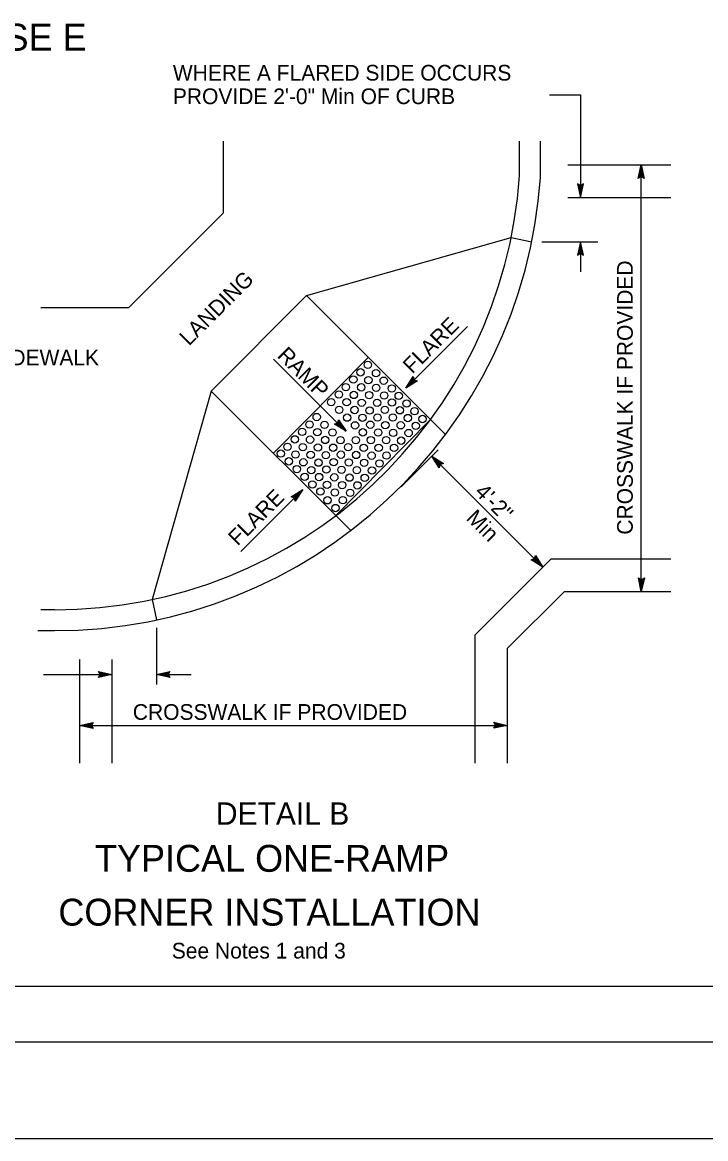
# Model space of a CAD drawing. Extents: x -893 to 867, y -474 to 712.
# Drawn here: x -377.3 to -72.8, y -474 to 23.6 of the extents above; entities that cross this region are included whole.
import ezdxf

# ---------------------------------------------------------------- set-up
doc = ezdxf.new("R2010")
doc.units = 0
for name, color, linetype in [('10 Sheet Format', 7, 'Continuous'), ('56 Stage 3 Anno', 7, 'Continuous'), ('57 Undefined', 7, 'Continuous'), ('60 Nongeo Data', 7, 'Continuous')]:
    doc.layers.add(name, color=color, linetype=linetype)

msp = doc.modelspace()

# ---------------------------------------------------------------- linework, layer by layer
at = {"layer": '10 Sheet Format'}
msp.add_line((-813.45, -406.04), (811.55, -406.04), dxfattribs=at)
for points in [[(-893.45, -474.04), (866.55, -474.04), (866.55, 711.96), (-893.45, 711.96)], [(-863.43, 668.96), (836.57, 668.96), (836.57, -431.04), (-863.43, -431.04)], [(-863.43, 668.96), (836.57, 668.96), (836.57, -431.04), (-863.43, -431.04)]]:
    msp.add_lwpolyline(points, close=True, dxfattribs=at)
at = {"layer": '56 Stage 3 Anno'}
for p, q in [((-142.31, -8.78), (-128.5, -8.78)), ((-128.5, -8.78), (-128.5, -54.45)), ((-102.79, -46.01), (-101.45, -40.01)), ((-102.43, -45.79), (-101.45, -41.39)), ((-102.07, -45.56), (-101.45, -42.77)), ((-101.73, -45.38), (-101.45, -44.15)), ((-101.45, -40.01), (-101.45, -40.01)), ((-101.45, -40.01), (-100.12, -46.01)), ((-101.45, -230.06), (-101.45, -40.01)), ((-101.45, -42.77), (-100.82, -45.6)), ((-101.45, -44.15), (-101.18, -45.36)), ((-101.44, -41.4), (-100.48, -45.77)), ((-128.5, -49.25), (-129.84, -48.45)), ((-129.84, -48.45), (-129.84, -48.45)), ((-129.84, -48.45), (-128.5, -54.45)), ((-129.49, -48.67), (-128.5, -53.07)), ((-129.13, -48.9), (-128.5, -51.69)), ((-128.78, -49.08), (-128.51, -50.31)), ((-128.51, -50.31), (-128.24, -49.1)), ((-128.5, -54.45), (-127.17, -48.45)), ((-127.17, -48.45), (-128.5, -49.25)), ((-128.5, -53.06), (-127.53, -48.69)), ((-128.5, -51.69), (-127.88, -48.86)), ((-127.17, -48.45), (-127.17, -48.45)), ((-101.45, -45.21), (-102.79, -46.01)), ((-102.79, -46.01), (-102.79, -46.01)), ((-100.12, -46.01), (-101.45, -45.21)), ((-100.12, -46.01), (-100.12, -46.01)), ((-128.5, -54.45), (-128.5, -54.45)), ((-145.86, -74.27), (-120.76, -74.27)), ((-128.5, -74.27), (-129.83, -80.27)), ((-128.5, -74.27), (-128.5, -87.61)), ((-127.16, -80.27), (-128.5, -74.27)), ((-128.5, -74.27), (-128.5, -74.27)), ((-129.83, -80.27), (-128.5, -79.47)), ((-128.51, -75.67), (-129.47, -80.04)), ((-128.5, -77.04), (-129.13, -79.86)), ((-128.5, -78.42), (-128.77, -79.63)), ((-127.52, -80.06), (-128.5, -75.65)), ((-127.88, -79.82), (-128.5, -77.04)), ((-128.22, -79.65), (-128.5, -78.42)), ((-128.5, -79.47), (-127.16, -80.27)), ((-129.83, -80.27), (-129.83, -80.27)), ((-127.16, -80.27), (-127.16, -80.27)), ((-178.93, -112.06), (-206.41, -139.54)), ((-265.39, -126.49), (-233.13, -158.75)), ((-206.41, -139.54), (-203.1, -134.36)), ((-203.1, -134.36), (-203.1, -134.36)), ((-203.1, -134.36), (-202.73, -135.87)), ((-201.22, -136.25), (-206.41, -139.54)), ((-201.62, -136.15), (-205.43, -138.57)), ((-205.42, -138.56), (-203.02, -134.78)), ((-204.45, -137.59), (-202.9, -135.15)), ((-202.04, -136.06), (-204.45, -137.59)), ((-203.47, -136.62), (-202.81, -135.57)), ((-202.41, -135.94), (-203.47, -136.62)), ((-202.73, -135.87), (-201.22, -136.25)), ((-201.22, -136.25), (-201.22, -136.25)), ((-206.41, -139.54), (-206.41, -139.54)), ((-236.42, -153.64), (-236.42, -153.64)), ((-238.23, -155.55), (-238.23, -155.55)), ((-233.05, -158.66), (-233.05, -158.66)), ((-208.54, -183.49), (-192.05, -167)), ((-194.86, -169.81), (-145.37, -219.29)), ((-191.56, -175), (-194.86, -169.81)), ((-194.86, -169.81), (-194.86, -169.81)), ((-194.86, -169.81), (-189.68, -173.11)), ((-191.47, -174.59), (-193.88, -170.78)), ((-193.87, -170.79), (-190.1, -173.2)), ((-191.38, -174.17), (-192.91, -171.76)), ((-192.91, -171.76), (-190.47, -173.32)), ((-191.26, -173.8), (-191.93, -172.74)), ((-191.93, -172.74), (-190.89, -173.4)), ((-191.18, -173.48), (-191.56, -175)), ((-189.68, -173.11), (-191.18, -173.48)), ((-189.68, -173.11), (-189.68, -173.11)), ((-191.56, -175), (-191.56, -175)), ((-252.35, -184.69), (-279.89, -212.24)), ((-257.54, -187.99), (-252.35, -184.69)), ((-256.03, -188.37), (-257.54, -187.99)), ((-257.54, -187.99), (-257.54, -187.99)), ((-257.14, -188.09), (-253.33, -185.67)), ((-256.72, -188.17), (-254.31, -186.64)), ((-256.35, -188.3), (-255.28, -187.62)), ((-255.65, -189.88), (-256.03, -188.37)), ((-255.28, -187.62), (-255.95, -188.66)), ((-254.31, -186.64), (-255.86, -189.08)), ((-253.33, -185.68), (-255.74, -189.45)), ((-252.35, -184.69), (-255.65, -189.88)), ((-252.35, -184.69), (-252.35, -184.69)), ((-255.65, -189.88), (-255.65, -189.88)), ((-150.56, -215.99), (-149.05, -215.62)), ((-145.37, -219.29), (-150.56, -215.99)), ((-150.56, -215.99), (-150.56, -215.99)), ((-146.36, -218.31), (-150.14, -215.9)), ((-147.32, -217.34), (-149.77, -215.78)), ((-148.3, -216.36), (-149.34, -215.69)), ((-149.05, -215.62), (-148.67, -214.1)), ((-148.98, -215.3), (-148.3, -216.36)), ((-148.86, -214.93), (-147.32, -217.34)), ((-148.77, -214.51), (-146.35, -218.32)), ((-148.67, -214.1), (-148.67, -214.1)), ((-148.67, -214.1), (-145.37, -219.29)), ((-145.37, -219.29), (-145.37, -219.29)), ((-101.45, -230.06), (-102.78, -224.06)), ((-102.78, -224.06), (-102.78, -224.06)), ((-102.78, -224.06), (-101.45, -224.86)), ((-101.45, -228.67), (-102.42, -224.3)), ((-101.45, -227.3), (-102.07, -224.47)), ((-101.44, -225.92), (-101.71, -224.71)), ((-101.45, -224.86), (-100.11, -224.06)), ((-100.11, -224.06), (-101.45, -230.06)), ((-100.46, -224.28), (-101.45, -228.68)), ((-100.82, -224.51), (-101.45, -227.3)), ((-101.17, -224.69), (-101.44, -225.92)), ((-100.11, -224.06), (-100.11, -224.06)), ((-101.45, -230.06), (-101.45, -230.06)), ((-317.52, -246.36), (-317.52, -271.66)), ((-367.94, -267.11), (-337.35, -267.11)), ((-342.55, -267.11), (-343.35, -265.77)), ((-343.35, -265.77), (-343.35, -265.77)), ((-343.35, -265.77), (-337.35, -267.11)), ((-337.35, -267.11), (-343.35, -268.44)), ((-343.35, -268.44), (-342.55, -267.11)), ((-343.35, -268.44), (-343.35, -268.44)), ((-343.13, -266.13), (-338.73, -267.11)), ((-338.74, -267.12), (-343.11, -268.08)), ((-340.11, -267.11), (-342.93, -267.74)), ((-342.89, -266.49), (-340.11, -267.11)), ((-342.72, -266.83), (-341.49, -267.11)), ((-341.49, -267.11), (-342.7, -267.38)), ((-337.35, -267.11), (-337.35, -267.11)), ((-317.52, -267.11), (-311.52, -265.78)), ((-317.52, -267.11), (-302.11, -267.11)), ((-311.52, -268.45), (-317.52, -267.11)), ((-317.52, -267.11), (-317.52, -267.11)), ((-311.74, -268.1), (-316.14, -267.11)), ((-316.13, -267.11), (-311.76, -266.14)), ((-314.76, -267.11), (-311.93, -266.49)), ((-311.97, -267.74), (-314.76, -267.11)), ((-313.38, -267.12), (-312.17, -266.85)), ((-312.15, -267.39), (-313.38, -267.12)), ((-311.52, -265.78), (-312.32, -267.11)), ((-312.32, -267.11), (-311.52, -268.45)), ((-311.52, -265.78), (-311.52, -265.78)), ((-311.52, -268.45), (-311.52, -268.45)), ((-351.79, -289.79), (-345.79, -288.46)), ((-345.79, -288.46), (-346.59, -289.79)), ((-345.79, -288.46), (-345.79, -288.46)), ((-166.38, -289.79), (-167.18, -288.45)), ((-167.18, -288.45), (-167.18, -288.45)), ((-167.18, -288.45), (-161.18, -289.79)), ((-351.79, -289.79), (-161.18, -289.79)), ((-345.79, -291.13), (-351.79, -289.79)), ((-351.79, -289.79), (-351.79, -289.79)), ((-346.01, -290.78), (-350.41, -289.79)), ((-350.4, -289.79), (-346.02, -288.82)), ((-349.03, -289.8), (-346.2, -289.17)), ((-346.24, -290.42), (-349.03, -289.8)), ((-347.65, -289.8), (-346.44, -289.53)), ((-346.42, -290.07), (-347.65, -289.8)), ((-346.59, -289.79), (-345.79, -291.13)), ((-345.79, -291.13), (-345.79, -291.13)), ((-161.18, -289.79), (-167.18, -291.12)), ((-167.18, -291.12), (-166.38, -289.79)), ((-167.18, -291.12), (-167.18, -291.12)), ((-166.96, -288.81), (-162.56, -289.79)), ((-162.57, -289.8), (-166.95, -290.76)), ((-163.94, -289.79), (-166.77, -290.42)), ((-166.73, -289.17), (-163.94, -289.79)), ((-166.55, -289.52), (-165.33, -289.79)), ((-165.33, -289.79), (-166.53, -290.06)), ((-161.18, -289.79), (-161.18, -289.79))]:
    msp.add_line(p, q, dxfattribs=at)
msp.add_lwpolyline([(-236.42, -153.64), (-233.05, -158.66), (-238.23, -155.55), (-237.84, -155.44), (-234.05, -157.72), (-236.51, -154.04), (-236.6, -154.43), (-235.02, -156.79), (-237.45, -155.33), (-237.05, -155.22), (-236, -155.85), (-236.69, -154.83), (-236.76, -155.14), (-238.23, -155.55), (-236.76, -155.14)], close=True, dxfattribs=at)
at = {"layer": '60 Nongeo Data'}
for p, q in [((-287.66, -61.33), (-287.66, -29.42)), ((-155.7, -44.82), (-155.7, -29.42)), ((-146.42, -45.58), (-146.42, -29.42)), ((-134.17, -40.01), (-88.25, -40.01)), ((-134.17, -54.45), (-88.25, -54.45)), ((-287.66, -61.33), (-330.03, -103.7)), ((-250.6, -98.2), (-159.45, -72.4)), ((-159.45, -72.4), (-150.32, -74.27)), ((-293.16, -140.76), (-250.6, -98.2)), ((-250.6, -98.2), (-188.71, -160.09)), ((-330.03, -103.7), (-368.99, -103.7)), ((-265.39, -168.53), (-223.11, -125.69)), ((-293.16, -140.76), (-319.47, -233.71)), ((-293.16, -140.76), (-230.97, -202.95)), ((-237.64, -196.29), (-195.35, -153.45)), ((-175.63, -249.55), (-141.7, -215.62)), ((-141.7, -215.62), (-88.25, -215.62)), ((-319.47, -233.71), (-317.52, -242.82)), ((-161.18, -255.53), (-135.71, -230.06)), ((-135.71, -230.06), (-88.25, -230.06)), ((-363.02, -238.27), (-368.99, -238.27)), ((-363.02, -247.59), (-370.36, -247.59)), ((-175.63, -249.55), (-175.63, -306.61)), ((-161.18, -255.53), (-161.18, -306.61)), ((-351.79, -260.46), (-351.79, -306.61)), ((-337.35, -260.46), (-337.35, -306.61))]:
    msp.add_line(p, q, dxfattribs=at)
for centre in [(-223.32, -129.12), (-229.8, -135.67), (-226.63, -132.43), (-223.1, -135.88), (-219.68, -132.77), (-233.13, -139.07), (-226.27, -139.12), (-219.58, -139.34), (-216.27, -136.16), (-212.63, -139.6), (-239.63, -145.72), (-236.3, -142.31), (-232.77, -145.77), (-229.6, -142.53), (-222.74, -142.58), (-216.05, -142.79), (-212.57, -145.9), (-209.57, -142.88), (-236.1, -149.17), (-229.24, -149.22), (-226.07, -145.98), (-222.54, -149.43), (-219.22, -146.03), (-215.74, -149.14), (-209.05, -149.35), (-206.04, -146.33), (-202.51, -149.78), (-249.37, -155.68), (-246.12, -152.36), (-242.6, -155.81), (-232.57, -152.62), (-225.71, -152.67), (-222.24, -155.78), (-219.07, -152.54), (-212.21, -152.59), (-205.52, -152.8), (-198.99, -153.24), (-252.62, -159), (-245.84, -159.13), (-239.07, -159.26), (-229.04, -156.07), (-225.57, -159.18), (-218.71, -159.23), (-215.54, -155.99), (-212.02, -159.44), (-208.69, -156.04), (-205.16, -159.49), (-201.99, -156.25), (-259.12, -165.64), (-255.87, -162.32), (-252.34, -165.77), (-249.09, -162.45), (-242.32, -162.58), (-235.54, -162.71), (-232.07, -165.82), (-228.71, -162.68), (-222.04, -162.63), (-215.18, -162.68), (-208.49, -162.89), (-262.08, -168.66), (-255.59, -169.09), (-248.81, -169.22), (-245.56, -165.9), (-242.04, -169.35), (-238.79, -166.03), (-235.32, -169.14), (-228.54, -169.27), (-225.18, -166.13), (-221.65, -169.58), (-218.51, -166.08), (-214.98, -169.54), (-211.66, -166.13), (-258.55, -172.11), (-255.02, -175.56), (-252.06, -172.54), (-245.29, -172.68), (-241.81, -175.78), (-238.56, -172.46), (-231.79, -172.59), (-225.01, -172.73), (-218.13, -173.04), (-251.49, -179.01), (-248.53, -176), (-245.06, -179.11), (-238.28, -179.24), (-235.04, -175.92), (-231.51, -179.37), (-228.26, -176.05), (-224.73, -179.5), (-221.48, -176.18), (-248.05, -182.4), (-244.49, -185.57), (-241.53, -182.56), (-234.76, -182.69), (-227.98, -182.82), (-241.29, -189.47), (-238.01, -186.01), (-234.48, -189.46), (-231.23, -186.14), (-237.77, -192.92)]:
    msp.add_circle(centre, 1.64, dxfattribs=at)
for radius, end in [(216.84, 356.0789), (207.52, 356.1128)]:
    msp.add_arc((-362.75, -30.75), radius, 269.9252, end, dxfattribs=at)

# ---------------------------------------------------------------- texts
at = {"layer": '57 Undefined'}
for s, height, p in [('CASE E', 12, (-407.52, 10.96)), ('WHERE A FLARED SIDE OCCURS', 7, (-310.22, -2.38)), ('PROVIDE 2\'-0" Min OF CURB', 7, (-310.22, -12.88)), ('SIDEWALK', 7, (-391.48, -129.35)), ('CROSSWALK IF PROVIDED', 7, (-328.06, -287.34)), ('DETAIL B', 10, (-291.05, -334.12)), ('TYPICAL ONE-RAMP', 12, (-344.92, -355.08)), ('CORNER INSTALLATION', 12, (-361.25, -379.08)), ('See Notes 1 and 3', 7, (-310.7, -393.74))]:
    msp.add_text(s, height=height, dxfattribs=at).set_placement(p)
for s, rotation, p in [('CROSSWALK IF PROVIDED', 90, (-105.26, -204.79)), ('LANDING', 45, (-303.08, -120.96)), ('FLARE', 45, (-203.5, -133.45)), ('RAMP', 315, (-264.1, -125.36)), ('4\'-2"', 315, (-176.08, -186.21)), ('FLARE', 45, (-281.35, -210.1)), ('Min', 315, (-179.92, -197.83))]:
    msp.add_text(s, height=7, rotation=rotation, dxfattribs=at).set_placement(p)

doc.saveas('drawing.dxf')
